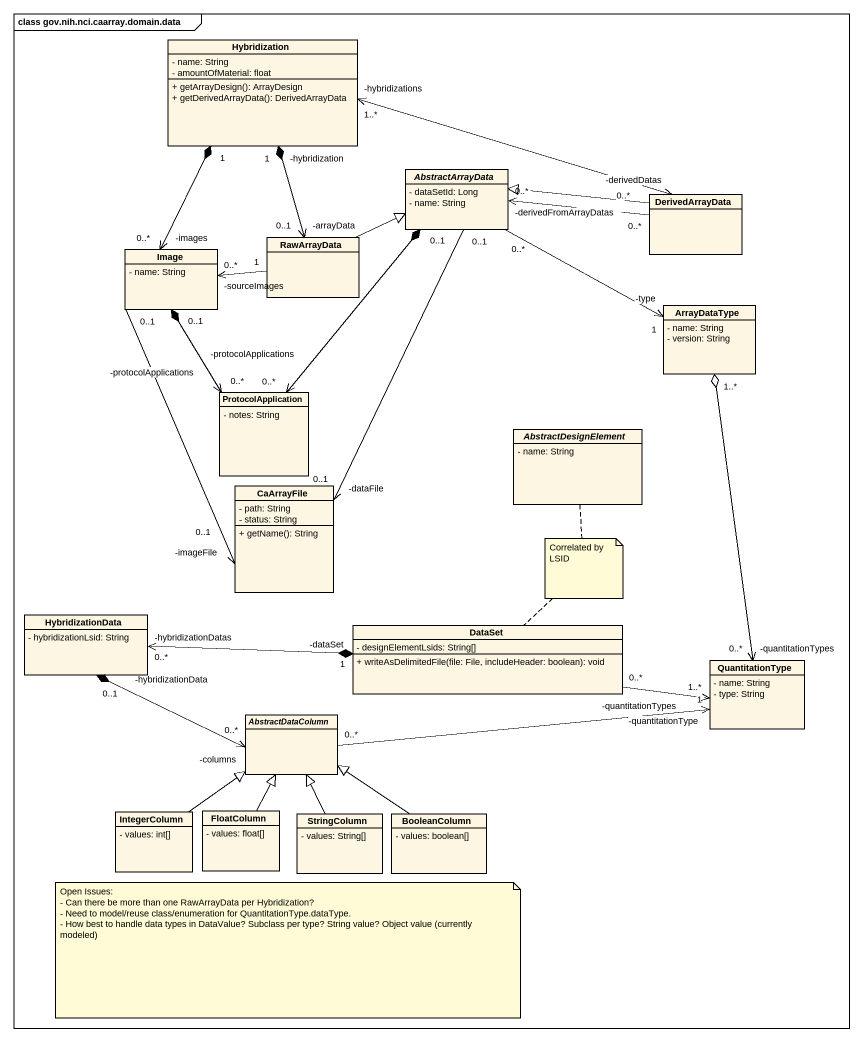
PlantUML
@startuml
mainframe class gov.nih.nci.caarray.domain.data
hide circle
hide empty members
skinparam classAttributeIconSize 0
class Hybridization {
  - name: String
  - amountOfMaterial: float
  + getArrayDesign(): ArrayDesign
  + getDerivedArrayData(): DerivedArrayData
}
abstract class AbstractArrayData {
  - dataSetId: Long
  - name: String
}
class DerivedArrayData
class RawArrayData
class Image {
  - name: String
}
class ArrayDataType {
  - name: String
  - version: String
}
class ProtocolApplication {
  - notes: String
}
abstract class AbstractDesignElement {
  - name: String
}
class CaArrayFile {
  - path: String
  - status: String
  + getName(): String
}
class HybridizationData {
  - hybridizationLsid: String
}
class DataSet {
  - designElementLsids: String[]
  + writeAsDelimitedFile(file: File, includeHeader: boolean): void
}
class QuantitationType {
  - name: String
  - type: String
}
abstract class AbstractDataColumn
class IntegerColumn {
  - values: int[]
}
class FloatColumn {
  - values: float[]
}
class StringColumn {
  - values: String[]
}
class BooleanColumn {
  - values: boolean[]
}
Hybridization "-hybridizations\n1..*" <-right-> "-derivedDatas\n0..*" DerivedArrayData
Hybridization "-hybridization\n1" *--> "-arrayData\n0..1" RawArrayData
Hybridization "1" *--> "-images\n0..*" Image
AbstractArrayData "0..*" -right-> "-type\n1" ArrayDataType
AbstractArrayData "0..1" *--> "-protocolApplications\n0..*" ProtocolApplication
AbstractArrayData "0..1" --> "-dataFile\n0..1" CaArrayFile
DerivedArrayData "0..*" -left-> "-derivedFromArrayDatas\n0..*" AbstractArrayData
DerivedArrayData -left-|> AbstractArrayData
RawArrayData -right-|> AbstractArrayData
RawArrayData "1" -left-> "-sourceImages\n0..*" Image
Image "0..1" *--> "-protocolApplications\n0..*" ProtocolApplication
Image "0..1" --> "-imageFile\n0..1" CaArrayFile
ArrayDataType "1..*" o--> "-quantitationTypes\n0..*" QuantitationType
HybridizationData "-hybridizationData\n0..1" *-right-> "-columns\n0..*" AbstractDataColumn
DataSet "-dataSet\n1" *-left-> "-hybridizationDatas\n0..*" HybridizationData
DataSet "0..*" -right-> "-quantitationTypes\n1..*" QuantitationType
AbstractDataColumn "0..*" -right-> "-quantitationType\n1" QuantitationType
IntegerColumn -up-|> AbstractDataColumn
FloatColumn -up-|> AbstractDataColumn
StringColumn -up-|> AbstractDataColumn
BooleanColumn -up-|> AbstractDataColumn
note as N1
  Correlated by LSID
end note
N1 .. DataSet
N1 .. AbstractDesignElement
note as N2
  Open Issues:
  - Can there be more than one RawArrayData per Hybridization?
  - Need to model/reuse class/enumeration for QuantitationType.dataType.
  - How best to handle data types in DataValue? Subclass per type? String value? Object value (currently modeled)
end note
@enduml
